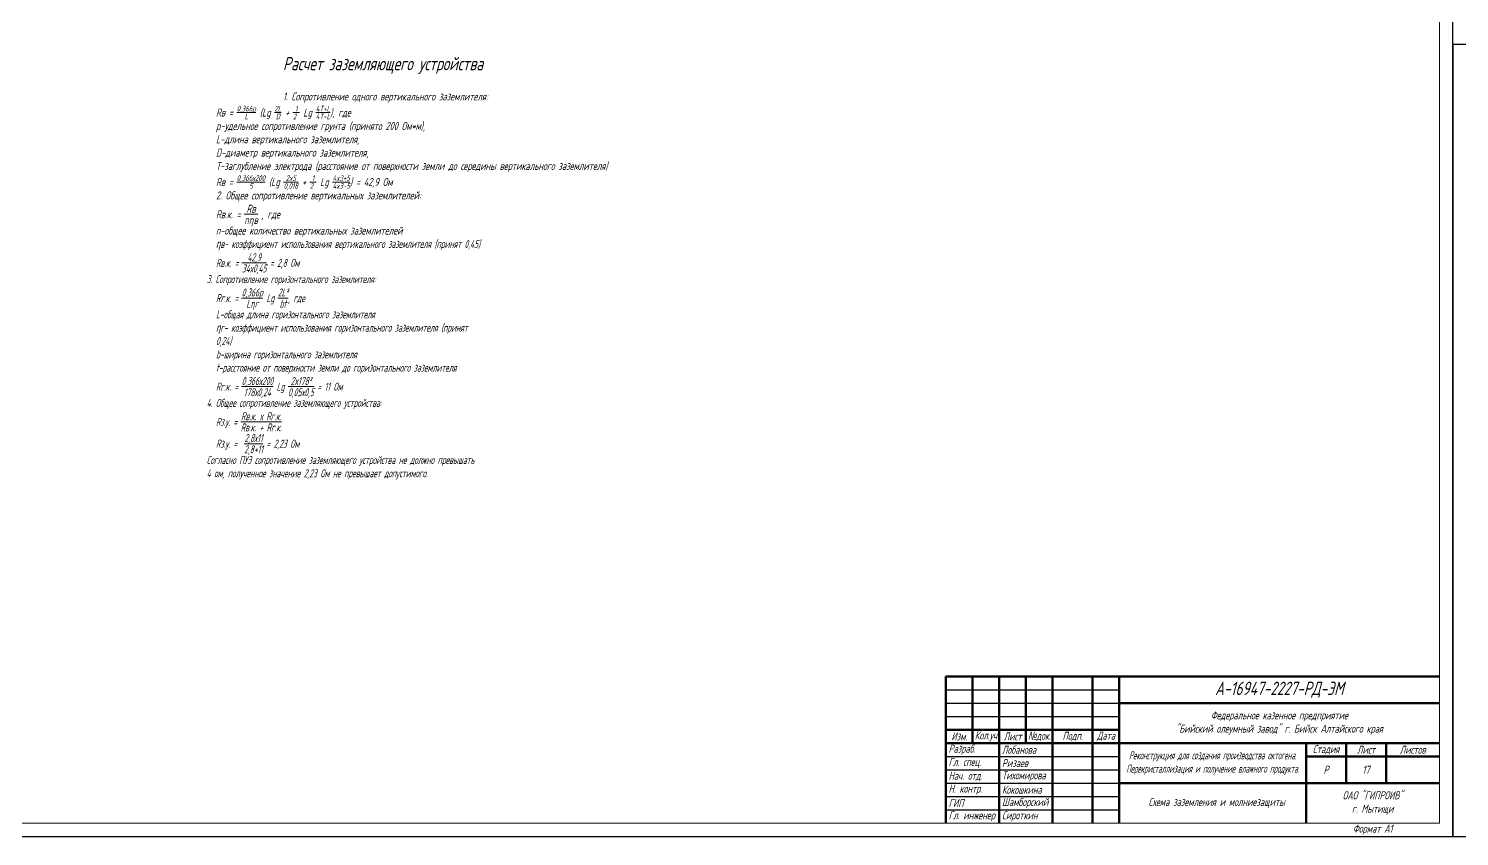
# Model space of a CAD drawing. Header units: millimetres. Extents: x -14296 to 10264, y -13087 to -5602.
# Drawn here: x -140 to 397, y -13087 to -12784 of the extents above; entities that cross this region are included whole.
import ezdxf

# ---------------------------------------------------------------- set-up
doc = ezdxf.new("R2010")
doc.units = ezdxf.units.MM
for name, color, linetype, lineweight in [('Рамка толстая', 7, 'Continuous', 15), ('Рамка тонкая', 5, 'Continuous', 25), ('Текст', 7, 'Continuous', 20), ('Штампы', 252, 'Continuous', 25)]:
    doc.layers.add(name, color=color, linetype=linetype, lineweight=lineweight)
doc.styles.add('Simplex', font='simplex.shx', dxfattribs={"width": 0.7, "oblique": 15})

# ---------------------------------------------------------------- blocks, each defined once
blk = doc.blocks.new('A$C551E481E')
at = {"layer": 'Рамка толстая'}
for p, q in [((836, 5), (836, 589)), ((20, 5), (836, 5))]:
    blk.add_line(p, q, dxfattribs=at)
at = {"layer": 'Рамка тонкая'}
for p, q in [((841, 0), (841, 594)), ((0, 0), (841, 0))]:
    blk.add_line(p, q, dxfattribs=at)
blk = doc.blocks.new('A$C7D080345')
at = {"layer": 'Рамка тонкая'}
for p, q in [((0, 297), (0, 0)), ((630, 297), (0, 297)), ((0, 0), (630, 0))]:
    blk.add_line(p, q, dxfattribs=at)

msp = doc.modelspace()

# ---------------------------------------------------------------- linework, layer by layer
at = {"layer": 'Штампы', "lineweight": 60}
for p, q in [((204.28378, -13026.74064), (389.28378, -13026.74064)), ((204.28378, -13026.74064), (204.28378, -13081.74064)), ((214.28378, -13026.74064), (214.28378, -13051.74064)), ((224.28378, -13026.74064), (224.28378, -13081.74064)), ((234.28378, -13026.74064), (234.28378, -13051.74064)), ((244.28378, -13026.74064), (244.28378, -13081.74064)), ((259.28378, -13026.74064), (259.28378, -13081.74064)), ((269.28378, -13026.74064), (269.28378, -13081.74064)), ((269.28378, -13036.74064), (389.28378, -13036.74064)), ((204.28378, -13046.74064), (269.28378, -13046.74064)), ((204.28378, -13051.74064), (389.28378, -13051.74064)), ((339.28378, -13051.74064), (339.28378, -13081.74064)), ((354.28378, -13051.74064), (354.28378, -13066.74064)), ((369.28378, -13051.74064), (369.28378, -13066.74064)), ((339.28378, -13056.74064), (389.28378, -13056.74064)), ((269.28378, -13066.74064), (389.28378, -13066.74064))]:
    msp.add_line(p, q, dxfattribs=at)
at = {"layer": 'Штампы', "color": 5}
for p, q in [((204.28378, -13031.74064), (269.28378, -13031.74064)), ((204.28378, -13036.74064), (269.28378, -13036.74064)), ((204.28378, -13041.74064), (269.28378, -13041.74064)), ((204.28378, -13056.74064), (269.28378, -13056.74064)), ((204.28378, -13061.74064), (269.28378, -13061.74064)), ((204.28378, -13066.74064), (269.28378, -13066.74064)), ((204.28378, -13071.74064), (269.28378, -13071.74064)), ((204.28378, -13076.74064), (269.28378, -13076.74064))]:
    msp.add_line(p, q, dxfattribs=at)

# ---------------------------------------------------------------- block references
for name, p in [('A$C551E481E', (-446.71622, -13086.74065)), ('A$C7D080345', (394.28379, -13086.74063))]:
    msp.add_blockref(name, p)

# ---------------------------------------------------------------- texts
at = {"layer": 'Текст', "insert": (-83.39105, -12794.426), "char_height": 3, "attachment_point": 1, "style": 'Simplex'}
msp.add_mtext_dynamic_manual_height_columns('\\A1;\\pi35.598,l3.5001;{\\H1.6667x;Расчет заземляющего устройства\\P\\pi6.9999;}\\P1. Сопротивление одного вертикального заземлителя:\\P\\pi0,l14,t10.5;Rв = {\\H0.7x;\\S0,366p/L;} (Lg {\\H0.7x;\\S2L/D;} + {\\H0.7x;\\S1/2 ;} Lg {\\H0.7x;\\S4T+L/4T-L;}), где\\Pp-удельное сопротивление грунта (принято 200 Ом*м), \\PL-длина вертикального заземлителя, \\PD-диаметр вертикального заземлителя,\\PТ-заглубление электрода (расстояние от поверхности земли до середины вертикального заземлителя) \\PRв = {\\H0.7x;\\S0,366х200/5;} (Lg {\\H0.7x;\\S2x5/0,018;} + {\\H0.7x;\\S1/2 ;} Lg {\\H0.7x;\\S4x3+5/4x3-5;}) = 42,9 Ом{\\Q0; \\P\\pi6.9999,l3.5001,tz;}2. Общее сопротивление вертикальных заземлителей:\\P\\pi0,l14;Rв.к. = {\\H0.99996x;\\SRв/nηв;} , где\\Pn-общее количество вертикальных заземлителей\\P{\\fArial|b0|i0|c0|p34;η\\Fgost|c204;в- коэффициент использования вертикального заземлителя (принят 0,45)\\PRв.к. = \\H0.99996x;\\S42,9/34х0,45; = 2,8 Ом\\P\\pi6.9999,l3.5001;3. Сопротивление горизонтального заземлителя:\\P\\pi0,l14;Rг.к. = \\H1.0001x;\\S0,366p/Lηг;\\H0.9999x; Lg \\H1.0001x;\\S2L²/bt;\\H0.9999x;, где\\PL-общая длина горизонтального заземлителя\\P\\fArial|b0|i0|c0|p34;η\\Fgost|c204;г- коэффициент использования горизонтального заземлителя (принят \\P0,24)\\Pb-ширина горизонтального заземлителя\\Pt-расстояние от поверхности земли до горизонтального заземлителя\\PRг.к. = \\H0.9999x;\\S0,366х200/178х0,24;\\H1.0001x; Lg \\H1.0001x;\\S2x178²/0,05х0,5;\\H0.9999x; = 11 Ом\\P\\pi6.9999,l3.5001;4. Общее сопротивление заземляющего устройства:\\P\\pi0,l14;Rз.у. = \\H1.0002x;\\SRв.к. х Rг.к./Rв.к. + Rг.к.;\\H0.9998x; \\PRз.у. =  \\H1.0002x;\\S2,8х11/2,8+11;\\H0.9998x; = 2,23 Ом\\P\\pl10.5;Согласно ПУЭ сопротивление заземляющего устройства не должно превышать ^J4 ом, полученное значение 2,23 Ом не превышает допустимого.}', width=185, gutter_width=12.5, heights=[221.46859], dxfattribs=at)
at = {"layer": 'Текст', "lineweight": 35, "insert": (329.28378, -13031.74064), "char_height": 5, "width": 120, "attachment_point": 5, "style": 'Simplex'}
msp.add_mtext('А-16947-2227-РД-ЭМ', dxfattribs=at)
at = {"layer": 'Текст', "char_height": 3, "style": 'Simplex'}
for s, insert, width, attachment_point in [('Федеральное казенное предприятие\\P"Бийский олеумный завод" г. Бийск Алтайского края', (329.28378, -13044.24064), 120, 5), ('Изм.', (209.28378, -13049.24064), 10, 5), ('Кол.уч', (219.28378, -13049.24064), 10, 5), ('Лист', (229.28378, -13049.24064), 10, 5), ('{\\fArial|b0|i0|c204|p34;\\W0.7;№\\Fsimplex|c204;док.}', (239.28378, -13049.24064), 10, 5), ('Подп.', (251.78378, -13049.24064), 15, 5), ('{\\W0.7;Дата}', (264.28378, -13049.24064), 10, 5), ('Разраб.', (205.28378, -13054.24064), 18, 4), ('Лобанова', (225.28378, -13054.24064), 18, 4), ('{\\W0.5;Реконструкция для создания производства октогена.\\PПерекристаллизация и получение влажного продукта.}', (304.28378, -13059.24064), 70, 5), ('{\\W0.7;Стадия}', (346.78378, -13054.24064), 15, 5), ('Лист', (361.78378, -13054.24064), 15, 5), ('Листов', (379.28378, -13054.24064), 20, 5), ('Гл. спец.', (205.28378, -13059.24064), 18, 4), ('Ризаев', (225.28378, -13059.24064), 18, 4), ('Р', (346.78378, -13061.74064), 15, 5), ('17', (361.78378, -13061.74064), 15, 5), ('Нач. отд.', (205.28378, -13064.24064), 18, 4), ('Тихомирова', (225.28378, -13064.24064), 18, 4), ('Н. контр.', (205.28378, -13069.24064), 19, 4), ('{\\W0.6;Шамборский}', (225.28378, -13074.24064), 18, 4), ('Кокошкина', (225.28378, -13069.24064), 18, 4), ('\\pl3;Схема заземления и молниезащиты', (304.28378, -13074.24064), 70, 5), ('{\\C2;ОАО "ГИПРОИВ"\\Pг. Мытищи}', (364.28378, -13074.24064), 50, 5), ('{\\W0.6;Гл. инженер}', (205.28378, -13079.24064), 18, 4), ('ГИП', (205.28378, -13074.24064), 18, 4), ('Сироткин', (225.28378, -13079.24064), 18, 4), ('Формат А1', (364.28378, -13084.24064), 50, 5)]:
    msp.add_mtext(s, dxfattribs=dict(at, insert=insert, width=width, attachment_point=attachment_point))

doc.saveas('drawing.dxf')
